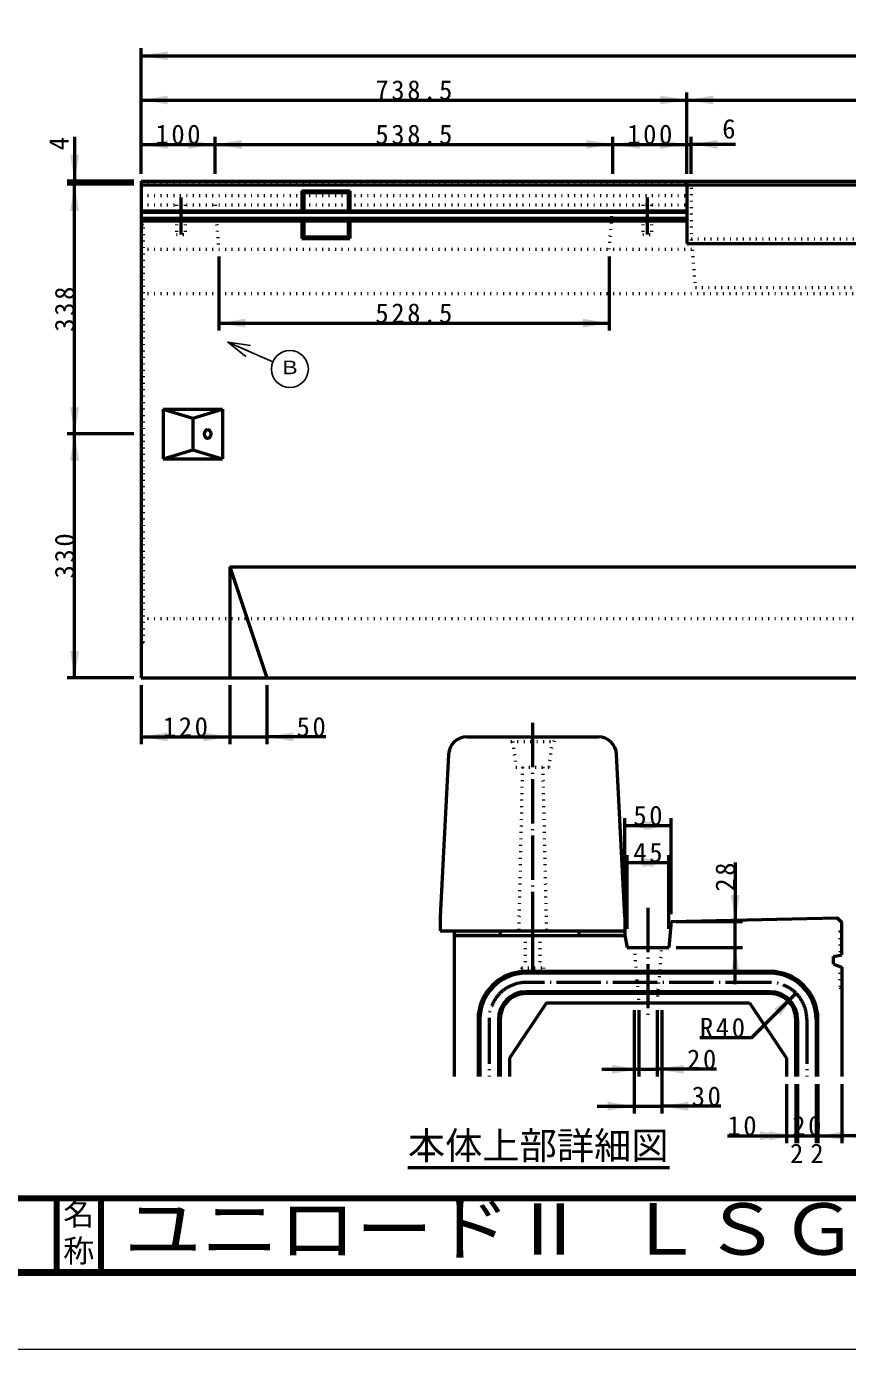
# Model space of a CAD drawing. Units: millimetres, scale not verified. Extents: x -2102 to 2102, y -1485 to 1485.
# Drawn here: x -323 to 788, y -1485 to 306 of the extents above; entities that cross this region are included whole.
import ezdxf
from ezdxf.enums import TextEntityAlignment as Align

# ---------------------------------------------------------------- set-up
doc = ezdxf.new("R2010")
doc.units = ezdxf.units.MM
doc.header["$LTSCALE"] = 5
doc.linetypes.add('DOTTED', pattern=[1.75, 0.25, -1.5])
doc.linetypes.add('LONG_DASHED_DOTTED', pattern=[15.25, 12, -1.5, 0.25, -1.5])
doc.layers.add('0-1_V-nasSTD', color=7, linetype='Continuous', lineweight=35)
doc.layers.add('0-2_0', color=7, linetype='Continuous', lineweight=50)
doc.styles.add('標準ベクトル', font='')
doc.styles.add('ＭＳ ゴシック', font='')
doc.styles.get('標準ベクトル').set_extended_font_data('標準ベクトル')
doc.styles.get('ＭＳ ゴシック').set_extended_font_data('MS Gothic')

msp = doc.modelspace()

# ---------------------------------------------------------------- linework, layer by layer
at = {"layer": '0-1_V-nasSTD', "linetype": 'LONG_DASHED_DOTTED', "lineweight": 50}
msp.add_line((361.586, -636.874), (361.586, -936.874), dxfattribs=at)
at = {"layer": '0-1_V-nasSTD', "lineweight": 50}
for p, q in [((272.837, -655.624), (450.335, -655.624)), ((247.87, -679.343), (236.586, -899.374)), ((486.586, -899.374), (475.302, -679.343)), ((236.586, -899.374), (236.586, -918.124)), ((486.586, -899.374), (486.586, -918.124)), ((236.586, -918.124), (486.586, -918.124)), ((255.336, -918.124), (255.336, -924.374)), ((317.836, -918.124), (317.836, -924.374)), ((424.086, -918.124), (424.086, -924.374)), ((486.586, -918.124), (486.586, -924.374))]:
    msp.add_line(p, q, dxfattribs=at)
at = {"layer": '0-1_V-nasSTD', "linetype": 'DOTTED', "lineweight": 50}
for p, q in [((329.086, -655.624), (332.211, -661.874)), ((332.211, -661.874), (390.961, -661.874)), ((334.711, -661.874), (339.086, -696.874)), ((384.086, -696.874), (388.461, -661.874)), ((390.961, -661.874), (394.086, -655.624)), ((339.086, -696.874), (384.086, -696.874)), ((347.836, -696.874), (342.836, -918.124)), ((375.336, -696.874), (380.336, -918.124)), ((499.086, -940.624), (505.336, -1015.624)), ((530.336, -1015.624), (536.586, -940.624))]:
    msp.add_line(p, q, dxfattribs=at)
at = {"layer": '0-1_V-nasSTD', "lineweight": 100}
for p, q in [((-282.5, -1280), (-282.5, -1380)), ((-222.5, -1280), (-222.5, -1380)), ((-1997.5, -1380), (1997.5, -1380))]:
    msp.add_line(p, q, dxfattribs=at)
at = {"layer": '0-1_V-nasSTD', "lineweight": 18}
for points in [[(-2102.5, -1485), (-2102.5, 1485), (2102.5, 1485), (2102.5, -1485)], [(-2002.5, -1385), (-2002.5, 1385), (2002.5, 1385), (2002.5, -1385)]]:
    msp.add_lwpolyline(points, close=True, dxfattribs=at)
at = {"layer": '0-1_V-nasSTD', "lineweight": 50}
for centre, start, end in [((272.837, -680.624), 90, 177.06433), ((450.335, -680.624), 2.93567, 90)]:
    msp.add_arc(centre, 25, start, end, dxfattribs=at)
at = {"layer": '0-1_V-nasSTD'}
for points in [[(-168.15, 266.38), (-132.15, 260.38), (-132.15, 272.38)], [(-168.15, 206.38), (-132.15, 200.38), (-132.15, 212.38)], [(534.35, 200.38), (534.35, 212.38), (570.35, 206.38)], [(570.35, 206.38), (606.35, 200.38), (606.35, 212.38)], [(-168.15, 146.38), (-132.15, 140.38), (-132.15, 152.38)], [(-104.15, 140.38), (-104.15, 152.38), (-68.15, 146.38)], [(-68.15, 146.38), (-32.15, 140.38), (-32.15, 152.38)], [(434.35, 140.38), (434.35, 152.38), (470.35, 146.38)], [(470.35, 146.38), (506.35, 140.38), (506.35, 152.38)], [(534.35, 140.38), (534.35, 152.38), (570.35, 146.38)], [(576.35, 146.38), (612.35, 140.38), (612.35, 152.38)], [(-264.15, 132.38), (-258.15, 96.38), (-252.15, 132.38)], [(-264.15, 56.38), (-258.15, 92.38), (-252.15, 56.38)], [(-63.15, -95.62), (-27.15, -101.62), (-27.15, -89.62)], [(429.35, -101.62), (429.35, -89.62), (465.35, -95.62)], [(-264.15, -209.62), (-258.15, -245.62), (-252.15, -209.62)], [(-264.15, -281.62), (-258.15, -245.62), (-252.15, -281.62)], [(-264.15, -539.62), (-258.15, -575.62), (-252.15, -539.62)], [(-168.15, -655.62), (-132.15, -661.62), (-132.15, -649.62)], [(-84.15, -661.62), (-84.15, -649.62), (-48.15, -655.62)], [(1.85, -655.62), (37.85, -661.62), (37.85, -649.62)], [(486.586, -775.624), (522.586, -781.624), (522.586, -769.624)], [(513.086, -781.624), (513.086, -769.624), (549.086, -775.624)], [(489.711, -825.624), (525.711, -831.624), (525.711, -819.624)], [(509.961, -831.624), (509.961, -819.624), (545.961, -825.624)], [(629.961, -869.624), (635.961, -905.624), (641.961, -869.624)], [(255.336, -924.374), (255.336, -918.124), (317.836, -918.124)], [(255.336, -924.374), (317.836, -924.374), (317.836, -918.124)], [(424.086, -924.374), (424.086, -918.124), (486.586, -918.124)], [(424.086, -924.374), (486.586, -924.374), (486.586, -918.124)], [(629.961, -976.624), (635.961, -940.624), (641.961, -976.624)], [(688.493, -1023.982), (696.978, -1032.467), (718.191, -1002.769)], [(469.336, -1111.624), (469.336, -1099.624), (505.336, -1105.624)], [(530.336, -1105.624), (566.336, -1111.624), (566.336, -1099.624)], [(463.086, -1161.624), (463.086, -1149.624), (499.086, -1155.624)], [(536.586, -1155.624), (572.586, -1161.624), (572.586, -1149.624)], [(669.336, -1201.624), (669.336, -1189.624), (705.336, -1195.624)], [(681.836, -1201.624), (681.836, -1189.624), (717.836, -1195.624)], [(747.836, -1195.624), (783.836, -1201.624), (783.836, -1189.624)], [(780.336, -1195.624), (816.336, -1201.624), (816.336, -1189.624)]]:
    msp.add_solid(points, dxfattribs=at)
at = {"layer": '0-2_0'}
for p, q in [((-168.15, 106.38), (-168.15, 276.38)), ((-168.15, 266.38), (1831.85, 266.38)), ((570.35, 106.38), (570.35, 216.38)), ((-168.15, 206.38), (570.35, 206.38)), ((570.35, 206.38), (1093.35, 206.38)), ((-258.15, 156.38), (-258.15, 96.38)), ((-168.15, 146.38), (-68.15, 146.38)), ((-68.15, 106.38), (-68.15, 156.38)), ((-68.15, 146.38), (470.35, 146.38)), ((470.35, 106.38), (470.35, 156.38)), ((470.35, 146.38), (570.35, 146.38)), ((570.35, 146.38), (576.35, 146.38)), ((576.35, 106.38), (576.35, 156.38)), ((636.35, 146.38), (576.35, 146.38)), ((-178.15, 96.38), (-268.15, 96.38)), ((-178.15, 92.38), (-268.15, 92.38)), ((-258.15, 92.38), (-258.15, 96.38)), ((-168.15, 96.38), (-168.15, -575.62)), ((-168.15, 91.38), (570.35, 91.38)), ((570.35, 96.38), (570.35, 12.38)), ((570.35, 91.38), (831.85, 91.38)), ((49.55, 83.68), (114.15, 83.68)), ((49.55, 83.68), (51.85, 81.38)), ((49.55, 83.68), (49.55, 56.395)), ((51.85, 81.38), (111.85, 81.38)), ((51.85, 81.38), (51.85, 56.395)), ((111.85, 81.38), (114.15, 83.68)), ((111.85, 81.38), (111.85, 56.395)), ((114.15, 83.68), (114.15, 56.395)), ((-168.15, 56.395), (570.35, 56.395)), ((-168.15, 54.38), (570.35, 54.38)), ((-168.15, 46.38), (570.35, 46.38)), ((-168.15, 43.022), (570.35, 43.022)), ((49.55, 43.022), (49.55, 19.08)), ((51.85, 43.022), (51.85, 21.38)), ((111.85, 43.022), (111.85, 21.38)), ((114.15, 43.022), (114.15, 19.08)), ((49.55, 19.08), (51.85, 21.38)), ((49.55, 19.08), (114.15, 19.08)), ((51.85, 21.38), (111.85, 21.38)), ((111.85, 21.38), (114.15, 19.08)), ((570.35, 12.38), (1093.35, 12.38)), ((-63.15, -5.62), (-63.15, -105.62)), ((465.35, -5.62), (465.35, -105.62)), ((-63.15, -95.62), (465.35, -95.62)), ((-138.15, -212.12), (-138.15, -279.12)), ((-138.15, -212.12), (-58.15, -212.12)), ((-58.15, -212.12), (-58.15, -279.12)), ((-98.15, -224.12), (-98.15, -267.12)), ((-178.15, -245.62), (-268.15, -245.62)), ((-138.15, -279.12), (-58.15, -279.12)), ((-48.15, -425.62), (-48.15, -575.62)), ((-48.15, -425.62), (1.85, -575.62)), ((-48.15, -425.62), (831.85, -425.62)), ((-178.15, -575.62), (-268.15, -575.62)), ((-168.15, -575.62), (1831.85, -575.62)), ((-168.15, -585.62), (-168.15, -665.62)), ((-48.15, -585.62), (-48.15, -665.62)), ((1.85, -585.62), (1.85, -665.62)), ((81.85, -655.62), (1.85, -655.62)), ((486.586, -895.624), (486.586, -765.624)), ((486.586, -895.624), (486.586, -765.624)), ((549.086, -895.624), (549.086, -765.624)), ((486.586, -775.624), (549.086, -775.624)), ((489.711, -915.624), (489.711, -815.624)), ((545.961, -915.624), (545.961, -815.624)), ((489.711, -825.624), (545.961, -825.624)), ((635.961, -825.624), (635.961, -905.624)), ((549.086, -905.624), (545.961, -940.624)), ((555.961, -905.624), (645.961, -905.624)), ((635.961, -940.624), (635.961, -905.624)), ((780.336, -950.605), (780.336, -906.874)), ((255.336, -924.374), (486.586, -924.374)), ((255.336, -924.374), (255.336, -1115.624)), ((486.586, -924.374), (489.711, -940.624)), ((489.711, -940.624), (545.961, -940.624)), ((555.961, -940.624), (645.961, -940.624)), ((635.961, -990.624), (635.961, -940.624)), ((769.086, -953.124), (780.336, -950.605)), ((769.086, -963.124), (769.086, -953.124)), ((769.086, -963.124), (780.336, -967.322)), ((682.836, -973.124), (352.836, -973.124)), ((682.836, -975.624), (352.836, -975.624)), ((780.336, -967.322), (780.336, -1115.624)), ((682.836, -1000.624), (352.836, -1000.624)), ((658.087, -1062.873), (718.191, -1002.769)), ((380.336, -1015.624), (330.336, -1090.624)), ((682.836, -1003.124), (352.836, -1003.124)), ((380.336, -1015.624), (655.336, -1015.624)), ((655.336, -1015.624), (705.336, -1090.624)), ((287.836, -1038.124), (287.836, -1115.624)), ((290.336, -1038.124), (290.336, -1115.624)), ((315.336, -1038.124), (315.336, -1115.624)), ((317.836, -1038.124), (317.836, -1115.624)), ((499.086, -1025.624), (499.086, -1165.624)), ((505.336, -1025.624), (505.336, -1115.624)), ((530.336, -1025.624), (530.336, -1115.624)), ((536.586, -1025.624), (536.586, -1165.624)), ((717.836, -1115.624), (717.836, -1038.124)), ((720.336, -1038.124), (720.336, -1115.624)), ((745.336, -1038.124), (745.336, -1115.624)), ((747.836, -1115.624), (747.836, -1038.124)), ((658.087, -1062.873), (588.087, -1062.873)), ((330.336, -1090.624), (330.336, -1115.624)), ((705.336, -1090.624), (705.336, -1115.624)), ((455.336, -1105.624), (505.336, -1105.624)), ((505.336, -1105.624), (530.336, -1105.624)), ((610.336, -1105.624), (530.336, -1105.624)), ((705.336, -1125.624), (705.336, -1205.624)), ((717.836, -1125.624), (717.836, -1205.624)), ((720.336, -1125.624), (720.336, -1205.624)), ((745.336, -1125.624), (745.336, -1205.624)), ((747.836, -1125.624), (747.836, -1205.624)), ((780.336, -1125.624), (780.336, -1205.624)), ((449.086, -1155.624), (499.086, -1155.624)), ((499.086, -1155.624), (536.586, -1155.624)), ((616.586, -1155.624), (536.586, -1155.624)), ((625.336, -1195.624), (705.336, -1195.624)), ((705.336, -1195.624), (717.836, -1195.624)), ((860.336, -1195.624), (780.336, -1195.624)), ((192.868, -1238.458), (546.877, -1238.458))]:
    msp.add_line(p, q, dxfattribs=at)
at = {"layer": '0-2_0', "linetype": 'DOTTED'}
for p, q in [((-168.15, 92.38), (570.35, 92.38)), ((576.35, 96.38), (576.35, 12.38)), ((-168.15, 77.38), (570.35, 77.38)), ((-168.15, 64.38), (570.35, 64.38)), ((-120.45, 64.38), (-120.45, 24.38)), ((-108.45, 64.38), (-108.45, 24.38)), ((-68.15, 64.38), (-63.15, 4.38)), ((465.35, 4.38), (470.35, 64.38)), ((510.65, 64.38), (510.65, 24.38)), ((522.65, 64.38), (522.65, 24.38)), ((-165.15, 36.38), (-168.15, 38.38)), ((-165.15, -527.62), (-165.15, 36.38)), ((-120.45, 24.38), (-108.45, 24.38)), ((510.65, 24.38), (522.65, 24.38)), ((576.35, 18.38), (831.85, 18.38)), ((-168.15, 14.38), (-165.15, 16.38)), ((-168.15, 4.38), (577.657, 4.38)), ((577.05, 12.38), (581.609, -47.731)), ((1082.091, -47.731), (581.609, -47.731)), ((-168.15, -55.62), (831.85, -55.62)), ((-168.15, -495.62), (831.85, -495.62)), ((-168.15, -505.62), (-165.15, -507.62)), ((-165.15, -527.62), (-168.15, -529.62)), ((351.586, -924.374), (351.586, -968.124)), ((371.586, -924.374), (371.586, -968.124)), ((777.461, -919.374), (780.336, -916.499)), ((777.461, -919.374), (777.461, -951.249)), ((346.586, -968.124), (376.586, -968.124)), ((346.586, -968.124), (346.586, -971.874)), ((346.586, -971.874), (376.586, -971.874)), ((376.586, -968.124), (376.586, -971.874))]:
    msp.add_line(p, q, dxfattribs=at)
at = {"layer": '0-2_0', "linetype": 'LONG_DASHED_DOTTED'}
for p, q in [((-114.45, 74.38), (-114.45, 24.38)), ((516.65, 74.38), (516.65, 24.38)), ((517.836, -886.874), (517.836, -1034.374)), ((361.586, -915.624), (361.586, -971.874)), ((682.836, -988.124), (352.836, -988.124)), ((302.836, -1038.124), (302.836, -1115.624)), ((732.836, -1038.124), (732.836, -1115.624))]:
    msp.add_line(p, q, dxfattribs=at)
at = {"layer": '0-2_0', "color": 9, "lineweight": 25}
for q in [(10.257, -147.772), (-23.374, -133.203)]:
    msp.add_line((-50.902, -121.278), q, dxfattribs=at)
at = {"layer": '0-2_0', "lineweight": 100}
msp.add_line((-1997.5, -1280), (1997.5, -1280), dxfattribs=at)
at = {"layer": '0-2_0'}
for points in [[(-258.15, -575.62), (-258.15, -245.62), (-258.15, 92.38)], [(-168.15, 96.38), (570.35, 96.38), (1093.35, 96.38)], [(-138.15, -212.12), (-98.15, -224.12), (-58.15, -212.12)], [(-138.15, -279.12), (-98.15, -267.12), (-58.15, -279.12)], [(-168.15, -655.62), (-48.15, -655.62), (1.85, -655.62)], [(549.086, -905.624), (774.086, -900.624), (780.336, -906.874)], [(717.836, -1195.624), (720.336, -1195.624), (745.336, -1195.624), (747.836, -1195.624), (780.336, -1195.624)]]:
    msp.add_lwpolyline(points, dxfattribs=at)
at = {"layer": '0-2_0', "color": 9, "lineweight": 25}
msp.add_lwpolyline([(-26.569, -140.579), (-50.902, -121.278), (-20.179, -125.827)], dxfattribs=at)
at = {"layer": '0-2_0', "linetype": 'DOTTED'}
msp.add_lwpolyline([(777.461, -966.249), (777.461, -994.374), (780.336, -997.249)], dxfattribs=at)
at = {"layer": '0-2_0', "color": 9, "lineweight": 25}
msp.add_circle((33.197, -157.71), 25, dxfattribs=at)
at = {"layer": '0-2_0'}
for centre, radius, start, end in [((352.836, -1038.124), 65, 90, 180), ((352.836, -1038.124), 62.5, 90, 180), ((682.836, -1038.124), 65, 0, 90), ((682.836, -1038.124), 62.5, 0, 90), ((352.836, -1038.124), 37.5, 90, 180), ((682.836, -1038.124), 37.5, 0, 90), ((352.836, -1038.124), 35, 90, 180), ((682.836, -1038.124), 35, 0, 90)]:
    msp.add_arc(centre, radius, start, end, dxfattribs=at)
at = {"layer": '0-2_0', "linetype": 'LONG_DASHED_DOTTED'}
for centre, start, end in [((352.836, -1038.124), 90, 180), ((682.836, -1038.124), 0, 90)]:
    msp.add_arc(centre, 50, start, end, dxfattribs=at)
at = {"layer": '0-2_0'}
msp.add_ellipse((-78.15, -245.62), major_axis=(0, 6), ratio=0.707107, dxfattribs=at)

# ---------------------------------------------------------------- texts
at = {"layer": '0-1_V-nasSTD', "style": 'ＭＳ ゴシック'}
for s, height, p in [('6', 26.39, (618.35, 146.38)), ('本体上部詳細図', 36.95, (192.868, -1238.458)), ('2', 26.39, (710.086, -1240.624)), ('2', 26.39, (737.586, -1240.624)), ('名', 30.79, (-273.518, -1326.001)), ('称', 30.79, (-273.524, -1375.99))]:
    msp.add_text(s, height=height, dxfattribs=at).set_placement(p, align=Align.BOTTOM_LEFT)
msp.add_text('4', height=26.39, rotation=90, dxfattribs=at).set_placement((-258.15, 138.38), align=Align.BOTTOM_LEFT)
at = {"layer": '0-1_V-nasSTD', "style": 'ＭＳ ゴシック', "width": 1.1}
msp.add_text('ユニロードⅡ ＬＳＧ集水', height=69.65, dxfattribs=at).set_placement((-191, -1377.53), align=Align.BOTTOM_LEFT)
at = {"layer": '0-1_V-nasSTD', "char_height": 26.39, "attachment_point": 7, "style": 'ＭＳ ゴシック'}
for s, insert in [('\\T1.2;738.5', (148.9, 206.38)), ('\\T1.2;100', (-148.75, 146.38)), ('\\T1.2;538.5', (148.9, 146.38)), ('\\T1.2;100', (489.75, 146.38)), ('\\T1.2;528.5', (148.9, -95.62)), ('\\T1.2;120', (-138.75, -655.62)), ('\\T1.2;50', (42.25, -655.623)), ('\\T1.2;50', (498.036, -775.624)), ('\\T1.2;45', (498.036, -825.624)), ('\\T1.2;R40', (588.087, -1062.873)), ('\\T1.2;20', (570.736, -1105.624)), ('\\T1.2;30', (576.986, -1155.624)), ('\\T1.2;10', (625.336, -1195.624)), ('\\T1.2;20', (713.036, -1195.624))]:
    msp.add_mtext(s, dxfattribs=dict(at, insert=insert))
at = {"layer": '0-1_V-nasSTD', "char_height": 26.39, "attachment_point": 7, "rotation": 90, "style": 'ＭＳ ゴシック'}
for s, insert in [('\\T1.2;338', (-258.15, -107.22)), ('\\T1.2;330', (-258.15, -441.22)), ('\\T1.2;28', (635.961, -865.224))]:
    msp.add_mtext(s, dxfattribs=dict(at, insert=insert))
at = {"layer": '0-2_0', "style": '標準ベクトル', "width": 1.25}
msp.add_text('B', height=18.33, dxfattribs=at).set_placement((23.197, -170.21), align=Align.BOTTOM_LEFT)

doc.saveas('drawing.dxf')
